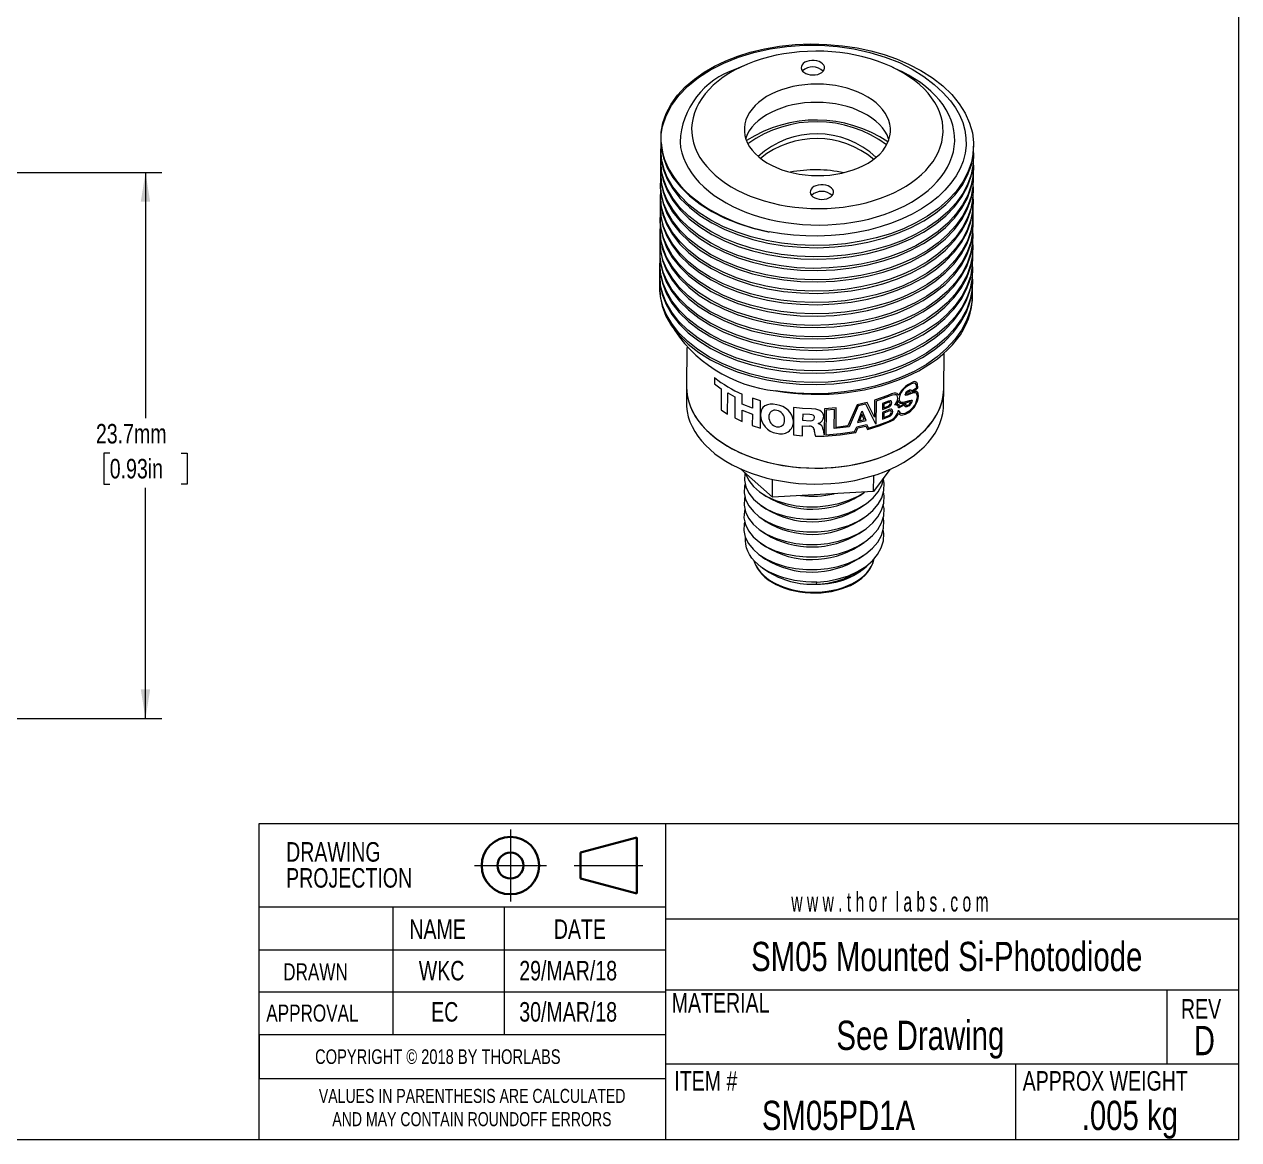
# Model space of a CAD drawing. Header units: millimetres. Extents: x 1 to 111, y 0 to 86.
# Drawn here: x 58.4 to 111.2, y 0.4 to 48.8 of the extents above; entities that cross this region are included whole.
import ezdxf

# ---------------------------------------------------------------- set-up
doc = ezdxf.new("R2010")
doc.units = ezdxf.units.MM
doc.header["$LTSCALE"] = 0.4
doc.header["$PDSIZE"] = -1
doc.linetypes.add('CENTERX2', pattern=[20.32, 12.7, -2.54, 2.54, -2.54])
doc.styles.add('SLDTEXTSTYLE0', font='TXT', dxfattribs={"width": 0.75})
doc.styles.add('SLDTEXTSTYLE1', font='TXT', dxfattribs={"width": 0.6})
doc.dimstyles.new('SLDDIMSTYLE4', dxfattribs={"dimtxt": 0.846667, "dimasz": 1.27, "dimexe": 0, "dimexo": 0.0625, "dimgap": 0.211667, "dimtad": 0, "dimtih": 1, "dimtoh": 1, "dimdec": 1, "dimrnd": 1e-09, "dimzin": 12, "dimdsep": 46, "dimtxsty": 'SLDTEXTSTYLE0', "dimsah": 1, "dimcen": 0.09, "dimadec": 0, "dimazin": 3, "dimtfac": 1, "dimtdec": 1, "dimtofl": 0, "dimtmove": 0, "dimatfit": 3, "dimfxl": 1, "dimfrac": 2, "dimtolj": 1, "dimtzin": 12, "dimarcsym": 0})

# ---------------------------------------------------------------- blocks, each defined once
blk = doc.blocks.new('Third Angle Projection Block')
at = {"color": 7, "linetype": 'CENTERX2', "lineweight": 0}
for p, q in [((40.591, 9.526), (40.591, 5.627)), ((38.641, 7.576), (42.54, 7.576)), ((44.055, 7.576), (47.781, 7.576))]:
    blk.add_line(p, q, dxfattribs=at)
at = {"color": 7, "linetype": 'Continuous', "lineweight": 30}
for p, q in [((47.449, 9.1), (44.401, 8.283)), ((47.449, 6.052), (47.449, 9.1)), ((44.401, 8.283), (44.401, 6.869)), ((44.401, 6.869), (47.449, 6.052))]:
    blk.add_line(p, q, dxfattribs=at)
for radius in [1.56, 0.707]:
    blk.add_circle((40.591, 7.576), radius, dxfattribs=at)
at = {"color": 7, "linetype": 'Continuous', "lineweight": 0}
blk.add_point((40.591, 7.576), dxfattribs=at)
blk = doc.blocks.new('SW_NOTE_0')
at = {"color": 0, "linetype": 'Continuous', "lineweight": 0, "char_height": 0.6096, "attachment_point": 2, "style": 'SLDTEXTSTYLE0'}
for s, insert in [('VALUES IN PARENTHESIS ARE CALCULATED', (7.963, 0.786)), ('AND MAY CONTAIN ROUNDOFF ERRORS', (7.951, -0.224))]:
    blk.add_mtext(s, dxfattribs=dict(at, insert=insert))
blk = doc.blocks.new('SW_NOTE_1')
at = {"color": 0, "linetype": 'Continuous', "lineweight": 0, "char_height": 0.8467, "attachment_point": 1, "style": 'SLDTEXTSTYLE0'}
for s, insert in [('DRAWING', (0, 1.091)), ('PROJECTION', (0, -0.037))]:
    blk.add_mtext(s, dxfattribs=dict(at, insert=insert))
blk = doc.blocks.new('_D_3')
at = {"color": 7, "linetype": 'Continuous', "lineweight": 0}
for p, q in [((38.29, 42.366), (64.421, 42.366)), ((63.71, 42.366), (63.71, 31.698)), ((62.158, 30.181), (61.901, 30.181)), ((61.901, 30.181), (61.901, 28.836)), ((65.261, 30.181), (65.519, 30.181)), ((65.519, 30.181), (65.519, 28.836)), ((61.901, 28.836), (62.158, 28.836)), ((63.71, 18.646), (63.71, 28.664)), ((65.519, 28.836), (65.261, 28.836)), ((35.369, 18.646), (64.421, 18.646))]:
    blk.add_line(p, q, dxfattribs=at)
for points in [[(63.71, 42.366), (63.506, 41.096), (63.913, 41.096)], [(63.71, 18.646), (63.913, 19.916), (63.506, 19.916)]]:
    blk.add_solid(points, dxfattribs=at)
at = {"color": 7, "linetype": 'Continuous', "lineweight": 0, "char_height": 0.8467, "attachment_point": 1, "style": 'SLDTEXTSTYLE0'}
for s, insert in [('23.7mm', (61.557, 31.444)), ('0.93in', (62.158, 29.927))]:
    blk.add_mtext(s, dxfattribs=dict(at, insert=insert))

msp = doc.modelspace()

# ---------------------------------------------------------------- linework, layer by layer
at = {"color": 7, "linetype": 'Continuous', "lineweight": 0}
for p, q in [((111.196, 0.361), (111.196, 85.858)), ((89.659, 46.986), (89.355, 46.848)), ((96.479, 46.786), (96.177, 46.93)), ((86.097, 43.879), (86.096, 43.78)), ((86.092, 43.38), (86.091, 43.285)), ((99.682, 43.414), (99.683, 43.509)), ((86.088, 42.885), (86.087, 42.79)), ((99.678, 42.919), (99.679, 43.014)), ((86.084, 42.389), (86.083, 42.295)), ((99.673, 42.423), (99.674, 42.518)), ((86.079, 41.894), (86.078, 41.799)), ((99.669, 41.928), (99.67, 42.023)), ((86.075, 41.399), (86.074, 41.304)), ((99.665, 41.433), (99.666, 41.528)), ((86.071, 40.904), (86.07, 40.809)), ((99.66, 40.938), (99.661, 41.033)), ((86.066, 40.408), (86.065, 40.314)), ((99.656, 40.442), (99.657, 40.537)), ((86.062, 39.913), (86.061, 39.818)), ((99.652, 39.947), (99.653, 40.042)), ((86.058, 39.418), (86.057, 39.323)), ((99.643, 38.957), (99.644, 39.052)), ((99.647, 39.452), (99.648, 39.547)), ((86.053, 38.923), (86.053, 38.828)), ((99.639, 38.461), (99.64, 38.556)), ((86.049, 38.427), (86.048, 38.332)), ((99.635, 37.966), (99.635, 38.061)), ((86.045, 37.932), (86.044, 37.837)), ((99.63, 37.471), (99.631, 37.566)), ((86.04, 37.437), (86.04, 37.342)), ((99.625, 36.926), (99.627, 37.071)), ((87.224, 34.766), (87.209, 33.072)), ((98.384, 32.974), (98.398, 34.517)), ((88.424, 33.459), (88.421, 33.192)), ((87.209, 33.072), (87.203, 32.378)), ((88.421, 33.192), (88.718, 32.974)), ((88.718, 32.974), (88.71, 32.055)), ((88.991, 31.876), (88.999, 32.799)), ((88.999, 32.799), (89.311, 32.627)), ((89.628, 32.306), (89.632, 32.739)), ((96.933, 32.787), (96.931, 32.83)), ((96.984, 32.862), (97.214, 33.033)), ((96.994, 32.814), (97.26, 33.013)), ((97.001, 32.817), (96.994, 32.814)), ((98.378, 32.281), (98.384, 32.974)), ((89.311, 32.627), (89.303, 31.705)), ((90.073, 32.129), (89.628, 32.306)), ((90.077, 32.562), (90.073, 32.129)), ((90.431, 32.446), (90.077, 32.562)), ((90.426, 31.841), (90.431, 32.446)), ((94.622, 32.275), (94.222, 31.356)), ((94.663, 32.225), (94.273, 31.322)), ((95.061, 32.379), (94.622, 32.275)), ((95.003, 32.305), (94.663, 32.225)), ((95.432, 31.433), (95.003, 32.305)), ((95.372, 31.732), (95.061, 32.379)), ((95.378, 32.472), (95.372, 31.732)), ((95.956, 32.684), (95.378, 32.472)), ((95.441, 32.434), (95.432, 31.433)), ((95.991, 32.64), (95.441, 32.434)), ((95.723, 32.331), (95.721, 32.071)), ((95.721, 32.071), (95.989, 32.178)), ((95.991, 32.438), (95.723, 32.331)), ((95.782, 32.297), (95.781, 32.147)), ((95.781, 32.147), (95.967, 32.222)), ((95.969, 32.372), (95.782, 32.297)), ((96.678, 32.279), (96.423, 32.137)), ((96.459, 32.206), (96.715, 32.351)), ((96.715, 32.351), (96.666, 32.337)), ((88.71, 32.055), (88.991, 31.876)), ((89.303, 31.705), (89.622, 31.554)), ((89.622, 31.554), (89.626, 32.043)), ((89.626, 32.043), (90.071, 31.867)), ((90.071, 31.867), (90.066, 31.377)), ((90.42, 31.261), (90.425, 31.838)), ((90.425, 31.838), (90.427, 31.838)), ((90.427, 31.84), (90.426, 31.841)), ((91.864, 32.154), (91.859, 31.563)), ((92.257, 31.871), (92.255, 31.603)), ((92.573, 31.855), (92.257, 31.871)), ((93.199, 32.104), (93.188, 30.97)), ((93.713, 32.138), (93.199, 32.104)), ((93.278, 32.048), (93.269, 30.975)), ((93.634, 32.072), (93.278, 32.048)), ((93.627, 31.242), (93.634, 32.072)), ((93.705, 31.291), (93.713, 32.138)), ((94.808, 31.975), (94.635, 31.508)), ((94.829, 31.867), (94.726, 31.585)), ((94.86, 31.987), (94.808, 31.975)), ((94.924, 31.632), (94.829, 31.867)), ((95.017, 31.598), (94.86, 31.987)), ((95.72, 31.947), (95.717, 31.647)), ((95.717, 31.647), (96.014, 31.767)), ((96.017, 32.067), (95.72, 31.947)), ((95.777, 31.913), (95.775, 31.721)), ((95.775, 31.721), (95.998, 31.811)), ((95.999, 32.004), (95.777, 31.913)), ((90.066, 31.377), (90.42, 31.261)), ((91.859, 31.56), (91.854, 30.969)), ((91.859, 31.563), (91.858, 31.563)), ((91.858, 31.56), (91.859, 31.56)), ((92.249, 30.933), (92.253, 31.366)), ((92.253, 31.366), (92.554, 31.35)), ((92.255, 31.603), (92.588, 31.587)), ((92.93, 31.462), (92.93, 31.465)), ((94.273, 31.322), (93.627, 31.242)), ((94.222, 31.356), (93.705, 31.291)), ((94.514, 31.124), (94.615, 31.324)), ((94.563, 31.08), (94.651, 31.273)), ((94.615, 31.324), (95.03, 31.422)), ((94.635, 31.508), (95.017, 31.598)), ((94.651, 31.273), (94.995, 31.354)), ((94.726, 31.585), (94.924, 31.632)), ((94.995, 31.354), (95.074, 31.2)), ((95.03, 31.422), (95.122, 31.266)), ((91.854, 30.969), (92.249, 30.933)), ((92.818, 30.912), (93.187, 30.918)), ((90.945, 28.269), (89.561, 29.493)), ((90.945, 28.269), (90.952, 29.037)), ((96.036, 29.466), (95.335, 28.508)), ((95.335, 28.508), (95.341, 29.204)), ((95.335, 28.508), (90.945, 28.269)), ((90.509, 25.195), (90.694, 25.066)), ((94.76, 25.031), (94.785, 25.047)), ((92.862, 24.487), (92.877, 24.576)), ((111.196, 14.096), (111.196, 20.013)), ((68.653, 3.025), (68.653, 14.096)), ((68.653, 14.096), (86.297, 14.096)), ((86.297, 14.096), (86.297, 0.361)), ((86.297, 14.096), (111.196, 14.096)), ((68.653, 4.918), (68.653, 10.466)), ((68.653, 0.361), (68.653, 10.466)), ((86.297, 10.466), (68.653, 10.466)), ((74.454, 10.466), (74.454, 4.918)), ((79.286, 10.466), (79.286, 4.918)), ((86.297, 9.957), (111.196, 9.957)), ((86.297, 8.595), (68.653, 8.595)), ((86.297, 6.864), (111.196, 6.864)), ((108.067, 6.864), (108.067, 3.656)), ((86.297, 6.769), (68.653, 6.769)), ((86.297, 4.918), (68.653, 4.918)), ((68.653, 4.918), (68.653, 3.025)), ((86.297, 3.656), (111.196, 3.656)), ((101.5, 3.656), (101.5, 0.361)), ((68.653, 3.025), (86.297, 3.025)), ((111.196, 0.361), (0.632, 0.361))]:
    msp.add_line(p, q, dxfattribs=at)
at = {"color": 7, "linetype": 'Continuous', "lineweight": 0, "flags": 128}
for points in [[(86.103, 43.663), (86.11, 44.116), (86.185, 44.523), (86.327, 44.93), (86.538, 45.33), (86.815, 45.716), (87.156, 46.082), (87.553, 46.423), (87.975, 46.717), (88.433, 46.981), (88.922, 47.214), (89.434, 47.414), (89.982, 47.586), (90.602, 47.736), (91.253, 47.848), (91.928, 47.918), (92.616, 47.946), (93.307, 47.929), (93.99, 47.869), (94.617, 47.775), (95.22, 47.646), (95.793, 47.486), (96.334, 47.298), (96.856, 47.075), (97.392, 46.796), (97.889, 46.48), (98.338, 46.131), (98.729, 45.753), (99.057, 45.353), (99.317, 44.937), (99.507, 44.512), (99.627, 44.086), (99.68, 43.664), (99.667, 43.238), (99.586, 42.806), (99.435, 42.375), (99.213, 41.952), (98.922, 41.543), (98.565, 41.156), (98.15, 40.796), (97.684, 40.468), (97.177, 40.177), (96.638, 39.925), (96.066, 39.708), (95.451, 39.524), (94.799, 39.377), (94.119, 39.271), (93.421, 39.209), (92.716, 39.192), (92.015, 39.221), (91.33, 39.295), (90.67, 39.41), (90.017, 39.571), (89.405, 39.77), (88.818, 40.011), (88.265, 40.294), (87.757, 40.617), (87.313, 40.967), (86.931, 41.345), (86.618, 41.745), (86.377, 42.159), (86.238, 42.496), (86.146, 42.833), (86.099, 43.168), (86.106, 43.62), (86.108, 43.632)], [(86.103, 43.663), (86.114, 44.012), (86.172, 44.359), (86.325, 44.826), (86.563, 45.28), (86.881, 45.713), (87.27, 46.114), (87.73, 46.486), (88.252, 46.822), (88.833, 47.119), (89.465, 47.373), (90.138, 47.58), (90.838, 47.735), (91.565, 47.84), (92.304, 47.892), (93.036, 47.89), (93.766, 47.837), (94.48, 47.734), (95.172, 47.581), (95.835, 47.38), (96.455, 47.135), (97.015, 46.852), (97.523, 46.532), (97.969, 46.179)], [(98.35, 44.342), (98.323, 44.56), (98.273, 44.777), (98.202, 44.992), (98.108, 45.204), (97.994, 45.411), (97.858, 45.614), (97.702, 45.811), (97.526, 46.001), (97.331, 46.185), (97.118, 46.359), (96.888, 46.526), (96.641, 46.682), (96.379, 46.829), (96.102, 46.965), (95.813, 47.089), (95.511, 47.202), (95.198, 47.302), (94.876, 47.39), (94.546, 47.465), (94.209, 47.526), (93.867, 47.574), (93.521, 47.608), (93.172, 47.628), (92.822, 47.634), (92.472, 47.626), (92.124, 47.603), (91.78, 47.568), (91.439, 47.518), (91.105, 47.454), (90.778, 47.378), (90.46, 47.288), (90.152, 47.186), (89.855, 47.071), (89.571, 46.945), (89.3, 46.808), (89.044, 46.66), (88.804, 46.502), (88.58, 46.334), (88.375, 46.158), (88.187, 45.974), (88.02, 45.782), (87.872, 45.584), (87.745, 45.381), (87.639, 45.173), (87.555, 44.961), (87.492, 44.745), (87.452, 44.528), (87.434, 44.309), (87.439, 44.09), (87.466, 43.872), (87.515, 43.654), (87.587, 43.44), (87.68, 43.228), (87.795, 43.02), (87.931, 42.818), (88.087, 42.621), (88.262, 42.43), (88.457, 42.247), (88.67, 42.072), (88.901, 41.906), (89.148, 41.749), (89.41, 41.603), (89.686, 41.467), (89.976, 41.343), (90.278, 41.23), (90.59, 41.129), (90.912, 41.042), (91.242, 40.967), (91.579, 40.906), (91.921, 40.858), (92.268, 40.824), (92.617, 40.804), (92.967, 40.798), (93.316, 40.806), (93.664, 40.828), (94.009, 40.864), (94.349, 40.914), (94.684, 40.977), (95.01, 41.054), (95.329, 41.144), (95.637, 41.246), (95.934, 41.36), (96.218, 41.486), (96.489, 41.624), (96.745, 41.772), (96.985, 41.93), (97.208, 42.098), (97.414, 42.274), (97.601, 42.458), (97.769, 42.649), (97.917, 42.847), (98.044, 43.051), (98.15, 43.259), (98.234, 43.471), (98.296, 43.686), (98.336, 43.904), (98.354, 44.122), (98.35, 44.342)], [(92.191, 46.905), (92.208, 46.837), (92.248, 46.772), (92.309, 46.715), (92.388, 46.667), (92.481, 46.63), (92.585, 46.607), (92.694, 46.599), (92.804, 46.605), (92.908, 46.626), (93.003, 46.66), (93.083, 46.706), (93.146, 46.763), (93.187, 46.826), (93.206, 46.894), (93.201, 46.962), (93.172, 47.029), (93.122, 47.09), (93.051, 47.143), (92.965, 47.186), (92.865, 47.216), (92.758, 47.232), (92.648, 47.233), (92.541, 47.219), (92.441, 47.192), (92.353, 47.151), (92.281, 47.099), (92.229, 47.039), (92.198, 46.973), (92.191, 46.905)], [(86.928, 43.682), (86.956, 43.453), (87.007, 43.224), (87.079, 42.999), (87.174, 42.776), (87.291, 42.557), (87.428, 42.343), (87.587, 42.134), (87.765, 41.932), (87.963, 41.737), (88.18, 41.55), (88.415, 41.372), (88.666, 41.203), (88.934, 41.044), (89.217, 40.895), (89.513, 40.758), (89.823, 40.632), (90.144, 40.518), (90.475, 40.417), (90.816, 40.328), (91.164, 40.253), (91.519, 40.191), (91.879, 40.143), (92.243, 40.109), (92.61, 40.09), (92.977, 40.084), (93.345, 40.092), (93.71, 40.115), (94.073, 40.152), (94.43, 40.202), (94.783, 40.267), (95.127, 40.344), (95.464, 40.435), (95.791, 40.539), (96.106, 40.655), (96.41, 40.784), (96.7, 40.923), (96.976, 41.074), (97.236, 41.235), (97.479, 41.406), (97.706, 41.586), (97.914, 41.775), (98.103, 41.971), (98.272, 42.175), (98.421, 42.384), (98.549, 42.599), (98.655, 42.819), (98.739, 43.042), (98.802, 43.269), (98.842, 43.497), (98.859, 43.727), (98.854, 43.957), (98.826, 44.187), (98.775, 44.415), (98.702, 44.641), (98.608, 44.864), (98.491, 45.082), (98.353, 45.296), (98.195, 45.505), (98.016, 45.707), (97.818, 45.902), (97.602, 46.089), (97.367, 46.267), (97.115, 46.436), (96.848, 46.595), (96.565, 46.744), (96.479, 46.786)], [(89.723, 44.143), (89.746, 43.975), (89.793, 43.808), (89.861, 43.645), (89.952, 43.485), (90.063, 43.331), (90.196, 43.184), (90.347, 43.043), (90.517, 42.911), (90.704, 42.789), (90.907, 42.677), (91.124, 42.576), (91.354, 42.487), (91.595, 42.41), (91.845, 42.346), (92.103, 42.296), (92.367, 42.259), (92.634, 42.237), (92.903, 42.229), (93.173, 42.235), (93.44, 42.255), (93.703, 42.29), (93.96, 42.339), (94.21, 42.401), (94.451, 42.476), (94.68, 42.563), (94.896, 42.663), (95.098, 42.773), (95.284, 42.895), (95.452, 43.025), (95.603, 43.164), (95.733, 43.311), (95.844, 43.465), (95.933, 43.623), (96, 43.786), (96.045, 43.952), (96.067, 44.12), (96.066, 44.289), (96.042, 44.457), (95.996, 44.623), (95.927, 44.787), (95.837, 44.946), (95.725, 45.1), (95.593, 45.248), (95.442, 45.388), (95.272, 45.52), (95.085, 45.643), (94.882, 45.755), (94.665, 45.856), (94.435, 45.945), (94.194, 46.022), (93.944, 46.086), (93.686, 46.136), (93.422, 46.172), (93.155, 46.195), (92.885, 46.203), (92.616, 46.197), (92.349, 46.176), (92.086, 46.142), (91.828, 46.093), (91.578, 46.031), (91.338, 45.956), (91.109, 45.868), (90.893, 45.769), (90.691, 45.658), (90.505, 45.537), (90.336, 45.406), (90.186, 45.267), (90.055, 45.12), (89.945, 44.967), (89.856, 44.808), (89.789, 44.645), (89.744, 44.479), (89.722, 44.311), (89.723, 44.143)], [(97.969, 46.179), (98.351, 45.843), (98.679, 45.48), (98.896, 45.177), (99.073, 44.864), (99.211, 44.534), (99.303, 44.198), (99.349, 43.868), (99.351, 43.537), (99.31, 43.199), (99.223, 42.863), (99.093, 42.535), (98.92, 42.215), (98.698, 41.897), (98.434, 41.591), (98.137, 41.308), (97.802, 41.041), (97.422, 40.786), (97.009, 40.552), (96.577, 40.347), (96.12, 40.165), (95.627, 40.003), (95.113, 39.867), (94.588, 39.759), (94.05, 39.679), (93.487, 39.626), (92.918, 39.603), (92.39, 39.608), (91.864, 39.639), (91.33, 39.698), (90.805, 39.784)], [(96.002, 43.792), (95.989, 43.831), (95.921, 43.995), (95.83, 44.154), (95.718, 44.308), (95.586, 44.456), (95.435, 44.596), (95.265, 44.728), (95.078, 44.85), (94.875, 44.962), (94.658, 45.063), (94.428, 45.153), (94.187, 45.229), (93.937, 45.293), (93.679, 45.344), (93.415, 45.38), (93.148, 45.402), (92.878, 45.411), (92.609, 45.404), (92.342, 45.384), (92.079, 45.349), (91.821, 45.301), (91.571, 45.239), (91.331, 45.164), (91.102, 45.076), (90.886, 44.977), (90.684, 44.866), (90.498, 44.745), (90.329, 44.614), (90.179, 44.475), (90.048, 44.328), (89.938, 44.175), (89.849, 44.016), (89.782, 43.853), (89.78, 43.847)], [(86.097, 43.285), (86.112, 42.94), (86.203, 42.508), (86.371, 42.075), (86.617, 41.65), (86.94, 41.24), (87.334, 40.853), (87.794, 40.495), (88.31, 40.174), (88.871, 39.892), (89.465, 39.653), (90.085, 39.457), (90.748, 39.299), (91.447, 39.184), (92.174, 39.116), (92.914, 39.097), (93.656, 39.13), (94.386, 39.212), (95.091, 39.343), (95.761, 39.516), (96.385, 39.729), (96.966, 39.977), (97.514, 40.269), (98.019, 40.602), (98.471, 40.973), (98.86, 41.376), (99.178, 41.803), (99.42, 42.248), (99.583, 42.702), (99.668, 43.157), (99.673, 43.414)], [(86.101, 43.78), (86.116, 43.435), (86.207, 43.003), (86.375, 42.57), (86.621, 42.145), (86.944, 41.735), (87.338, 41.348), (87.798, 40.991), (88.314, 40.669), (88.875, 40.387), (89.469, 40.148), (90.09, 39.952), (90.752, 39.794), (90.805, 39.784)], [(86.103, 43.663), (86.133, 43.418), (86.184, 43.174), (86.258, 42.933), (86.354, 42.694), (86.472, 42.459), (86.612, 42.228), (86.772, 42.003), (86.953, 41.784), (87.154, 41.572), (87.374, 41.367), (87.612, 41.171), (87.868, 40.983), (88.14, 40.805), (88.429, 40.637), (88.732, 40.479), (89.049, 40.333), (89.379, 40.198), (89.721, 40.075), (90.073, 39.965), (90.435, 39.868), (90.805, 39.784)], [(86.093, 42.79), (86.107, 42.444), (86.199, 42.012), (86.367, 41.58), (86.613, 41.155), (86.935, 40.745), (87.33, 40.358), (87.789, 40), (88.305, 39.678), (88.866, 39.397), (89.461, 39.158), (90.081, 38.961), (90.744, 38.804), (91.443, 38.689), (92.169, 38.621), (92.91, 38.602), (93.652, 38.635), (94.382, 38.717), (95.087, 38.847), (95.757, 39.021), (96.381, 39.233), (96.961, 39.482), (97.509, 39.774), (98.015, 40.107), (98.467, 40.478), (98.856, 40.88), (99.174, 41.308), (99.416, 41.753), (99.579, 42.207), (99.663, 42.661), (99.669, 42.919)], [(99.669, 43.22), (99.676, 43.169), (99.663, 42.743), (99.582, 42.311), (99.431, 41.88), (99.209, 41.457), (98.917, 41.048), (98.561, 40.66), (98.146, 40.301), (97.68, 39.973), (97.173, 39.682), (96.633, 39.429), (96.062, 39.213), (95.447, 39.029), (94.795, 38.882), (94.115, 38.776), (93.417, 38.714), (92.711, 38.697), (92.011, 38.726), (91.325, 38.8), (90.666, 38.915), (90.013, 39.076), (89.401, 39.274), (88.814, 39.516), (88.26, 39.799), (87.753, 40.121), (87.309, 40.472), (86.927, 40.85), (86.613, 41.25), (86.373, 41.664), (86.234, 42.001), (86.141, 42.338), (86.095, 42.673), (86.101, 43.125), (86.103, 43.136)], [(99.66, 42.23), (99.667, 42.178), (99.654, 41.752), (99.573, 41.321), (99.422, 40.89), (99.2, 40.466), (98.909, 40.057), (98.552, 39.67), (98.137, 39.31), (97.671, 38.983), (97.164, 38.691), (96.625, 38.439), (96.054, 38.223), (95.438, 38.038), (94.786, 37.891), (94.106, 37.785), (93.408, 37.723), (92.703, 37.707), (92.002, 37.736), (91.317, 37.809), (90.657, 37.924), (90.004, 38.085), (89.392, 38.284), (88.805, 38.525), (88.252, 38.809), (87.744, 39.131), (87.3, 39.481), (86.918, 39.86), (86.605, 40.26), (86.364, 40.674), (86.225, 41.01), (86.133, 41.347), (86.086, 41.682), (86.093, 42.135), (86.095, 42.146)], [(86.088, 42.295), (86.103, 41.949), (86.194, 41.517), (86.362, 41.085), (86.608, 40.66), (86.931, 40.25), (87.325, 39.862), (87.785, 39.505), (88.301, 39.183), (88.862, 38.901), (89.456, 38.662), (90.077, 38.466), (90.739, 38.308), (91.439, 38.193), (92.165, 38.125), (92.905, 38.107), (93.647, 38.139), (94.377, 38.222), (95.083, 38.352), (95.752, 38.526), (96.377, 38.738), (96.957, 38.987), (97.505, 39.279), (98.011, 39.612), (98.463, 39.983), (98.852, 40.385), (99.17, 40.813), (99.411, 41.257), (99.574, 41.711), (99.659, 42.166), (99.665, 42.424)], [(99.665, 42.725), (99.671, 42.673), (99.659, 42.248), (99.578, 41.816), (99.426, 41.385), (99.204, 40.961), (98.913, 40.553), (98.557, 40.165), (98.141, 39.805), (97.676, 39.478), (97.168, 39.187), (96.629, 38.934), (96.058, 38.718), (95.443, 38.534), (94.791, 38.387), (94.11, 38.281), (93.412, 38.218), (92.707, 38.202), (92.006, 38.231), (91.321, 38.304), (90.661, 38.42), (90.009, 38.58), (89.396, 38.779), (88.809, 39.021), (88.256, 39.304), (87.748, 39.626), (87.304, 39.977), (86.922, 40.355), (86.609, 40.755), (86.368, 41.169), (86.229, 41.505), (86.137, 41.843), (86.091, 42.177), (86.097, 42.63), (86.099, 42.641)], [(99.656, 41.735), (99.663, 41.683), (99.65, 41.257), (99.569, 40.825), (99.418, 40.394), (99.196, 39.971), (98.904, 39.562), (98.548, 39.175), (98.133, 38.815), (97.667, 38.487), (97.16, 38.196), (96.621, 37.944), (96.049, 37.727), (95.434, 37.543), (94.782, 37.396), (94.102, 37.29), (93.404, 37.228), (92.698, 37.211), (91.998, 37.24), (91.312, 37.314), (90.653, 37.429), (90, 37.59), (89.388, 37.789), (88.801, 38.03), (88.247, 38.313), (87.74, 38.636), (87.296, 38.986), (86.914, 39.364), (86.6, 39.764), (86.36, 40.178), (86.221, 40.515), (86.128, 40.852), (86.082, 41.187), (86.088, 41.639), (86.09, 41.651)], [(86.084, 41.799), (86.099, 41.454), (86.19, 41.022), (86.358, 40.589), (86.604, 40.164), (86.927, 39.754), (87.321, 39.367), (87.781, 39.01), (88.297, 38.688), (88.858, 38.406), (89.452, 38.167), (90.072, 37.971), (90.735, 37.813), (91.434, 37.698), (92.161, 37.63), (92.901, 37.612), (93.643, 37.644), (94.373, 37.727), (95.078, 37.857), (95.748, 38.031), (96.373, 38.243), (96.953, 38.492), (97.501, 38.783), (98.006, 39.117), (98.458, 39.487), (98.847, 39.89), (99.165, 40.317), (99.407, 40.762), (99.57, 41.216), (99.655, 41.671), (99.66, 41.928)], [(92.582, 41.504), (92.599, 41.435), (92.639, 41.371), (92.7, 41.314), (92.779, 41.265), (92.872, 41.229), (92.976, 41.206), (93.085, 41.197), (93.195, 41.204), (93.299, 41.224), (93.394, 41.259), (93.474, 41.305), (93.536, 41.361), (93.578, 41.425), (93.597, 41.492), (93.592, 41.561), (93.563, 41.628), (93.513, 41.689), (93.442, 41.742), (93.356, 41.785), (93.256, 41.815), (93.149, 41.831), (93.039, 41.832), (92.932, 41.818), (92.832, 41.79), (92.744, 41.75), (92.672, 41.698), (92.62, 41.638), (92.589, 41.572), (92.582, 41.504)], [(99.652, 41.239), (99.658, 41.188), (99.646, 40.762), (99.565, 40.33), (99.414, 39.899), (99.191, 39.476), (98.9, 39.067), (98.544, 38.679), (98.129, 38.319), (97.663, 37.992), (97.155, 37.701), (96.616, 37.448), (96.045, 37.232), (95.43, 37.048), (94.778, 36.901), (94.097, 36.795), (93.399, 36.733), (92.694, 36.716), (91.993, 36.745), (91.308, 36.819), (90.648, 36.934), (89.996, 37.095), (89.383, 37.293), (88.796, 37.535), (88.243, 37.818), (87.735, 38.14), (87.291, 38.491), (86.909, 38.869), (86.596, 39.269), (86.355, 39.683), (86.216, 40.02), (86.124, 40.357), (86.078, 40.692), (86.084, 41.144), (86.086, 41.156)], [(86.08, 41.304), (86.094, 40.959), (86.186, 40.527), (86.354, 40.094), (86.6, 39.669), (86.922, 39.259), (87.317, 38.872), (87.777, 38.514), (88.292, 38.193), (88.853, 37.911), (89.448, 37.672), (90.068, 37.476), (90.731, 37.318), (91.43, 37.203), (92.156, 37.135), (92.897, 37.116), (93.639, 37.149), (94.369, 37.231), (95.074, 37.361), (95.744, 37.535), (96.368, 37.748), (96.948, 37.996), (97.496, 38.288), (98.002, 38.621), (98.454, 38.992), (98.843, 39.395), (99.161, 39.822), (99.403, 40.267), (99.566, 40.721), (99.65, 41.176), (99.656, 41.433)], [(99.647, 40.744), (99.654, 40.692), (99.641, 40.266), (99.561, 39.835), (99.409, 39.404), (99.187, 38.98), (98.896, 38.572), (98.539, 38.184), (98.124, 37.824), (97.658, 37.497), (97.151, 37.206), (96.612, 36.953), (96.041, 36.737), (95.425, 36.553), (94.773, 36.406), (94.093, 36.3), (93.395, 36.237), (92.69, 36.221), (91.989, 36.25), (91.304, 36.323), (90.644, 36.439), (89.991, 36.599), (89.379, 36.798), (88.792, 37.04), (88.239, 37.323), (87.731, 37.645), (87.287, 37.996), (86.905, 38.374), (86.592, 38.774), (86.351, 39.188), (86.212, 39.524), (86.12, 39.862), (86.073, 40.196), (86.08, 40.649), (86.082, 40.66)], [(86.075, 40.809), (86.09, 40.463), (86.181, 40.031), (86.349, 39.599), (86.595, 39.174), (86.918, 38.764), (87.312, 38.377), (87.772, 38.019), (88.288, 37.697), (88.849, 37.416), (89.443, 37.177), (90.064, 36.98), (90.726, 36.823), (91.426, 36.708), (92.152, 36.64), (92.892, 36.621), (93.634, 36.654), (94.364, 36.736), (95.07, 36.866), (95.739, 37.04), (96.364, 37.252), (96.944, 37.501), (97.492, 37.793), (97.998, 38.126), (98.45, 38.497), (98.839, 38.899), (99.157, 39.327), (99.398, 39.772), (99.561, 40.226), (99.646, 40.68), (99.652, 40.938)], [(99.643, 40.249), (99.65, 40.197), (99.637, 39.771), (99.556, 39.34), (99.405, 38.908), (99.183, 38.485), (98.891, 38.076), (98.535, 37.689), (98.12, 37.329), (97.654, 37.001), (97.147, 36.71), (96.608, 36.458), (96.036, 36.242), (95.421, 36.057), (94.769, 35.91), (94.089, 35.804), (93.391, 35.742), (92.685, 35.726), (91.985, 35.755), (91.299, 35.828), (90.64, 35.943), (89.987, 36.104), (89.375, 36.303), (88.788, 36.544), (88.234, 36.828), (87.727, 37.15), (87.283, 37.5), (86.901, 37.879), (86.587, 38.278), (86.347, 38.693), (86.208, 39.029), (86.116, 39.366), (86.069, 39.701), (86.075, 40.154), (86.077, 40.165)], [(86.071, 40.314), (86.086, 39.968), (86.177, 39.536), (86.345, 39.104), (86.591, 38.679), (86.914, 38.269), (87.308, 37.881), (87.768, 37.524), (88.284, 37.202), (88.845, 36.92), (89.439, 36.681), (90.059, 36.485), (90.722, 36.327), (91.422, 36.212), (92.148, 36.144), (92.888, 36.126), (93.63, 36.158), (94.36, 36.241), (95.065, 36.371), (95.735, 36.545), (96.36, 36.757), (96.94, 37.006), (97.488, 37.298), (97.993, 37.631), (98.445, 38.002), (98.834, 38.404), (99.152, 38.832), (99.394, 39.276), (99.557, 39.73), (99.642, 40.185), (99.647, 40.443)], [(99.639, 39.754), (99.645, 39.702), (99.633, 39.276), (99.552, 38.844), (99.401, 38.413), (99.178, 37.99), (98.887, 37.581), (98.531, 37.194), (98.116, 36.834), (97.65, 36.506), (97.142, 36.215), (96.603, 35.963), (96.032, 35.746), (95.417, 35.562), (94.765, 35.415), (94.085, 35.309), (93.386, 35.247), (92.681, 35.23), (91.98, 35.259), (91.295, 35.333), (90.635, 35.448), (89.983, 35.609), (89.37, 35.808), (88.783, 36.049), (88.23, 36.332), (87.723, 36.655), (87.278, 37.005), (86.896, 37.383), (86.583, 37.783), (86.342, 38.197), (86.203, 38.534), (86.111, 38.871), (86.065, 39.206), (86.071, 39.658), (86.073, 39.67)], [(86.067, 39.818), (86.081, 39.473), (86.173, 39.041), (86.341, 38.608), (86.587, 38.183), (86.909, 37.773), (87.304, 37.386), (87.764, 37.029), (88.279, 36.707), (88.84, 36.425), (89.435, 36.186), (90.055, 35.99), (90.718, 35.832), (91.417, 35.717), (92.143, 35.649), (92.884, 35.631), (93.626, 35.663), (94.356, 35.746), (95.061, 35.876), (95.731, 36.05), (96.355, 36.262), (96.935, 36.511), (97.483, 36.802), (97.989, 37.136), (98.441, 37.506), (98.83, 37.909), (99.148, 38.336), (99.39, 38.781), (99.553, 39.235), (99.638, 39.69), (99.643, 39.947)], [(99.635, 39.258), (99.641, 39.206), (99.628, 38.781), (99.548, 38.349), (99.396, 37.918), (99.174, 37.495), (98.883, 37.086), (98.526, 36.698), (98.111, 36.338), (97.645, 36.011), (97.138, 35.72), (96.599, 35.467), (96.028, 35.251), (95.413, 35.067), (94.76, 34.92), (94.08, 34.814), (93.382, 34.752), (92.677, 34.735), (91.976, 34.764), (91.291, 34.838), (90.631, 34.953), (89.978, 35.114), (89.366, 35.312), (88.779, 35.554), (88.226, 35.837), (87.718, 36.159), (87.274, 36.51), (86.892, 36.888), (86.579, 37.288), (86.338, 37.702), (86.199, 38.039), (86.107, 38.376), (86.06, 38.711), (86.067, 39.163), (86.069, 39.175)], [(86.063, 39.323), (86.077, 38.978), (86.168, 38.546), (86.336, 38.113), (86.582, 37.688), (86.905, 37.278), (87.299, 36.891), (87.759, 36.533), (88.275, 36.212), (88.836, 35.93), (89.43, 35.691), (90.051, 35.495), (90.713, 35.337), (91.413, 35.222), (92.139, 35.154), (92.88, 35.135), (93.621, 35.168), (94.351, 35.25), (95.057, 35.38), (95.726, 35.554), (96.351, 35.767), (96.931, 36.015), (97.479, 36.307), (97.985, 36.64), (98.437, 37.011), (98.826, 37.414), (99.144, 37.841), (99.385, 38.286), (99.548, 38.74), (99.633, 39.195), (99.639, 39.452)], [(99.63, 38.763), (99.637, 38.711), (99.624, 38.285), (99.543, 37.854), (99.392, 37.423), (99.17, 36.999), (98.878, 36.591), (98.522, 36.203), (98.107, 35.843), (97.641, 35.516), (97.134, 35.225), (96.595, 34.972), (96.023, 34.756), (95.408, 34.572), (94.756, 34.425), (94.076, 34.318), (93.378, 34.256), (92.672, 34.24), (91.972, 34.269), (91.286, 34.342), (90.627, 34.458), (89.974, 34.618), (89.362, 34.817), (88.775, 35.058), (88.222, 35.342), (87.714, 35.664), (87.27, 36.015), (86.888, 36.393), (86.574, 36.793), (86.334, 37.207), (86.195, 37.543), (86.103, 37.881), (86.056, 38.215), (86.062, 38.668), (86.065, 38.68)], [(86.058, 38.828), (86.073, 38.482), (86.164, 38.05), (86.332, 37.618), (86.578, 37.193), (86.901, 36.783), (87.295, 36.396), (87.755, 36.038), (88.271, 35.716), (88.832, 35.435), (89.426, 35.195), (90.047, 34.999), (90.709, 34.842), (91.409, 34.727), (92.135, 34.659), (92.875, 34.64), (93.617, 34.673), (94.347, 34.755), (95.052, 34.885), (95.722, 35.059), (96.347, 35.271), (96.927, 35.52), (97.475, 35.812), (97.98, 36.145), (98.432, 36.516), (98.821, 36.918), (99.139, 37.346), (99.381, 37.791), (99.544, 38.245), (99.629, 38.699), (99.634, 38.957)], [(99.626, 38.268), (99.632, 38.216), (99.62, 37.79), (99.539, 37.359), (99.388, 36.927), (99.165, 36.504), (98.874, 36.095), (98.518, 35.708), (98.103, 35.348), (97.637, 35.02), (97.129, 34.729), (96.59, 34.477), (96.019, 34.26), (95.404, 34.076), (94.752, 33.929), (94.072, 33.823), (93.373, 33.761), (92.668, 33.745), (91.967, 33.774), (91.282, 33.847), (90.622, 33.962), (89.97, 34.123), (89.357, 34.322), (88.77, 34.563), (88.217, 34.847), (87.71, 35.169), (87.265, 35.519), (86.883, 35.898), (86.57, 36.297), (86.329, 36.712), (86.19, 37.048), (86.098, 37.385), (86.052, 37.72), (86.058, 38.172), (86.06, 38.184)], [(86.054, 38.333), (86.068, 37.987), (86.16, 37.555), (86.328, 37.123), (86.574, 36.697), (86.896, 36.287), (87.291, 35.9), (87.751, 35.543), (88.266, 35.221), (88.827, 34.939), (89.422, 34.7), (90.042, 34.504), (90.705, 34.346), (91.404, 34.231), (92.13, 34.163), (92.871, 34.145), (93.613, 34.177), (94.343, 34.26), (95.048, 34.39), (95.718, 34.564), (96.342, 34.776), (96.922, 35.025), (97.47, 35.317), (97.976, 35.65), (98.428, 36.021), (98.817, 36.423), (99.135, 36.851), (99.377, 37.295), (99.54, 37.749), (99.625, 38.204), (99.63, 38.462)], [(86.045, 37.342), (86.06, 36.997), (86.151, 36.565), (86.319, 36.132), (86.565, 35.707), (86.888, 35.297), (87.282, 34.91), (87.742, 34.552), (88.258, 34.231), (88.819, 33.949), (89.413, 33.71), (90.034, 33.514), (90.696, 33.356), (91.396, 33.241), (92.122, 33.173), (92.862, 33.154), (93.604, 33.187), (94.334, 33.269), (95.04, 33.399), (95.709, 33.573), (96.334, 33.786), (96.914, 34.034), (97.462, 34.326), (97.967, 34.659), (98.42, 35.03), (98.808, 35.433), (99.126, 35.86), (99.368, 36.305), (99.531, 36.759), (99.616, 37.214), (99.621, 37.471)], [(99.622, 37.773), (99.628, 37.721), (99.615, 37.295), (99.535, 36.863), (99.383, 36.432), (99.161, 36.009), (98.87, 35.6), (98.513, 35.213), (98.098, 34.853), (97.632, 34.525), (97.125, 34.234), (96.586, 33.982), (96.015, 33.765), (95.4, 33.581), (94.747, 33.434), (94.067, 33.328), (93.369, 33.266), (92.664, 33.249), (91.963, 33.278), (91.278, 33.352), (90.618, 33.467), (89.965, 33.628), (89.353, 33.827), (88.766, 34.068), (88.213, 34.351), (87.705, 34.674), (87.261, 35.024), (86.879, 35.402), (86.566, 35.802), (86.325, 36.216), (86.186, 36.553), (86.094, 36.89), (86.047, 37.225), (86.054, 37.677), (86.056, 37.689)], [(86.05, 37.837), (86.064, 37.492), (86.155, 37.06), (86.323, 36.627), (86.569, 36.202), (86.892, 35.792), (87.286, 35.405), (87.746, 35.048), (88.262, 34.726), (88.823, 34.444), (89.417, 34.205), (90.038, 34.009), (90.7, 33.851), (91.4, 33.736), (92.126, 33.668), (92.867, 33.65), (93.608, 33.682), (94.338, 33.765), (95.044, 33.895), (95.713, 34.069), (96.338, 34.281), (96.918, 34.529), (97.466, 34.821), (97.972, 35.155), (98.424, 35.525), (98.813, 35.928), (99.131, 36.355), (99.372, 36.8), (99.535, 37.254), (99.62, 37.709), (99.626, 37.966)], [(99.617, 37.277), (99.624, 37.225), (99.611, 36.8), (99.53, 36.368), (99.379, 35.937), (99.157, 35.513), (98.865, 35.105), (98.509, 34.717), (98.094, 34.357), (97.628, 34.03), (97.121, 33.739), (96.582, 33.486), (96.01, 33.27), (95.395, 33.086), (94.743, 32.939), (94.063, 32.833), (93.365, 32.771), (92.659, 32.754), (91.959, 32.783), (91.273, 32.857), (91.088, 32.884)], [(91.088, 32.884), (91.468, 32.826), (91.853, 32.782), (92.24, 32.752), (92.63, 32.736), (93.02, 32.733), (93.41, 32.745), (93.797, 32.771), (94.182, 32.81), (94.562, 32.864), (94.936, 32.931), (95.303, 33.011), (95.663, 33.105), (96.013, 33.211), (96.352, 33.33), (96.68, 33.46), (96.995, 33.603), (97.296, 33.756), (97.583, 33.92), (97.854, 34.095), (98.108, 34.278), (98.345, 34.471), (98.564, 34.672), (98.764, 34.881), (98.944, 35.097), (99.104, 35.318), (99.244, 35.546), (99.362, 35.778), (99.459, 36.014), (99.534, 36.253), (99.587, 36.495), (99.617, 36.738), (99.625, 36.926)], [(97.26, 33.013), (97.243, 33.188), (97.21, 33.25), (97.16, 33.28), (97.105, 33.282), (97.035, 33.263), (96.852, 33.164)], [(87.209, 33.072), (87.214, 32.894), (87.242, 32.673), (87.291, 32.453), (87.363, 32.235), (87.457, 32.021), (87.572, 31.81), (87.708, 31.605), (87.865, 31.405), (88.042, 31.211), (88.237, 31.025), (88.451, 30.847), (88.683, 30.678), (88.931, 30.518), (89.195, 30.368), (89.473, 30.229), (89.765, 30.101), (90.068, 29.985), (90.383, 29.882), (90.708, 29.79), (91.041, 29.712), (91.381, 29.647), (91.726, 29.596), (92.076, 29.559), (92.429, 29.535), (92.784, 29.526), (93.138, 29.531), (93.491, 29.549), (93.841, 29.582), (94.187, 29.628), (94.528, 29.689), (94.861, 29.762), (95.187, 29.849), (95.502, 29.949), (95.807, 30.061), (96.099, 30.184), (96.378, 30.32), (96.643, 30.466), (96.893, 30.622), (97.125, 30.789), (97.341, 30.964), (97.538, 31.147), (97.716, 31.338), (97.874, 31.536), (98.012, 31.74), (98.129, 31.949), (98.224, 32.162), (98.297, 32.379), (98.349, 32.598), (98.377, 32.819), (98.384, 32.974)], [(87.209, 33.072), (87.209, 33.061), (87.219, 32.839), (87.252, 32.618), (87.307, 32.398), (87.385, 32.181), (87.484, 31.968), (87.604, 31.758), (87.746, 31.554), (87.907, 31.356), (88.089, 31.164), (88.289, 30.98), (88.508, 30.804), (88.744, 30.637), (88.996, 30.48), (89.263, 30.333), (89.545, 30.196), (89.84, 30.071), (90.146, 29.958), (90.464, 29.858), (90.79, 29.77), (91.125, 29.695), (91.467, 29.633), (91.814, 29.586), (92.164, 29.552), (92.518, 29.532), (92.872, 29.526), (93.227, 29.534), (93.579, 29.556), (93.928, 29.592), (94.273, 29.642), (94.612, 29.706), (94.944, 29.783), (95.266, 29.873), (95.579, 29.976), (95.881, 30.09), (96.17, 30.217), (96.446, 30.355), (96.707, 30.504), (96.952, 30.663), (97.181, 30.832), (97.392, 31.009), (97.584, 31.194), (97.757, 31.387), (97.91, 31.586), (98.043, 31.791), (98.154, 32.002), (98.244, 32.216), (98.312, 32.433), (98.358, 32.653), (98.381, 32.874), (98.384, 32.974)], [(96.426, 32.69), (96.424, 32.693), (96.402, 32.725), (96.381, 32.75), (96.355, 32.769), (96.304, 32.782), (96.273, 32.782), (96.237, 32.778), (96.117, 32.746), (95.956, 32.684)], [(96.385, 32.558), (96.378, 32.625), (96.355, 32.673), (96.316, 32.703), (96.261, 32.714), (96.145, 32.697), (95.991, 32.64)], [(96.985, 32.76), (96.834, 32.702), (96.758, 32.685), (96.725, 32.69), (96.714, 32.703), (96.711, 32.722)], [(96.766, 32.754), (96.767, 32.748), (96.769, 32.743), (96.772, 32.74), (96.776, 32.738), (96.843, 32.753), (96.844, 32.753), (96.85, 32.755), (96.867, 32.762), (96.933, 32.787)], [(96.834, 32.89), (96.892, 32.921), (96.938, 32.932), (96.959, 32.928), (96.974, 32.915), (96.982, 32.893), (96.984, 32.862)], [(96.931, 32.83), (96.928, 32.843), (96.923, 32.852), (96.915, 32.856), (96.903, 32.856), (96.852, 32.831)], [(97.214, 33.033), (97.207, 33.106), (97.188, 33.161), (97.154, 33.196), (97.106, 33.212), (96.989, 33.189), (96.856, 33.119)], [(97.238, 32.643), (97.233, 32.701), (97.22, 32.744), (97.197, 32.775), (97.163, 32.792), (97.08, 32.789), (96.985, 32.76)], [(97.281, 32.658), (97.266, 32.784), (97.243, 32.828), (97.208, 32.853), (97.112, 32.853), (97.001, 32.817)], [(87.203, 32.378), (87.208, 32.201), (87.236, 31.98), (87.285, 31.76), (87.357, 31.542), (87.451, 31.327), (87.566, 31.117), (87.702, 30.911), (87.859, 30.711), (88.036, 30.518), (88.231, 30.332), (88.445, 30.154), (88.677, 29.985), (88.925, 29.825), (89.189, 29.675), (89.467, 29.536), (89.759, 29.408), (90.062, 29.292), (90.377, 29.188), (90.702, 29.097), (91.035, 29.019), (91.375, 28.954), (91.72, 28.903), (92.07, 28.865), (92.423, 28.842), (92.778, 28.833), (93.132, 28.837), (93.485, 28.856), (93.835, 28.889), (94.181, 28.935), (94.522, 28.995), (94.855, 29.069), (95.18, 29.156), (95.496, 29.255), (95.801, 29.367), (96.093, 29.491), (96.372, 29.626), (96.637, 29.773), (96.887, 29.929), (97.119, 30.095), (97.335, 30.27), (97.532, 30.454), (97.71, 30.645), (97.868, 30.843), (98.006, 31.046), (98.123, 31.255), (98.218, 31.468), (98.291, 31.685), (98.343, 31.904), (98.371, 32.126), (98.378, 32.281)], [(91.13, 32.278), (90.981, 32.299), (90.847, 32.299), (90.721, 32.275), (90.614, 32.226), (90.532, 32.154), (90.5, 32.111), (90.473, 32.061), (90.439, 31.958), (90.427, 31.84)], [(96.064, 32.338), (96.062, 32.356), (96.057, 32.369), (96.048, 32.379), (96.036, 32.384), (96.007, 32.384), (95.969, 32.372)], [(96.127, 32.368), (96.118, 32.42), (96.108, 32.437), (96.092, 32.449), (96.073, 32.455), (96.05, 32.455), (95.991, 32.438)], [(96.348, 32.328), (96.425, 32.29), (96.45, 32.253), (96.459, 32.206)], [(96.666, 32.337), (96.574, 32.321), (96.499, 32.331), (96.436, 32.377), (96.42, 32.414), (96.414, 32.458)], [(96.445, 32.555), (96.451, 32.496), (96.467, 32.45), (96.496, 32.416), (96.537, 32.396), (96.635, 32.391), (96.739, 32.415)], [(96.86, 32.227), (96.786, 32.189), (96.732, 32.182), (96.71, 32.191), (96.693, 32.211), (96.678, 32.279)], [(96.949, 32.39), (96.949, 32.394), (96.948, 32.397), (96.943, 32.4), (96.904, 32.4), (96.846, 32.388), (96.721, 32.353)], [(96.721, 32.353), (96.723, 32.303), (96.729, 32.281), (96.739, 32.265), (96.751, 32.257), (96.769, 32.254), (96.816, 32.262)], [(96.739, 32.415), (96.897, 32.469), (96.97, 32.483), (96.986, 32.48), (96.998, 32.473), (97.006, 32.459), (97.009, 32.438)], [(92.64, 32.1), (92.251, 32.119), (91.864, 32.154)], [(92.774, 31.723), (92.77, 31.753), (92.758, 31.78), (92.739, 31.803), (92.713, 31.822), (92.652, 31.845), (92.573, 31.855)], [(92.588, 31.587), (92.667, 31.594), (92.698, 31.604), (92.724, 31.619), (92.745, 31.638), (92.761, 31.662), (92.774, 31.723)], [(93.172, 31.768), (93.162, 31.847), (93.131, 31.916), (93.08, 31.974), (93.007, 32.022), (92.831, 32.08), (92.64, 32.1)], [(96.113, 31.957), (96.105, 31.997), (96.095, 32.009), (96.081, 32.017), (96.046, 32.018), (95.999, 32.004)], [(96.167, 31.984), (96.158, 32.043), (96.146, 32.063), (96.13, 32.077), (96.108, 32.084), (96.082, 32.085), (96.017, 32.067)], [(96.417, 31.907), (96.449, 31.866), (96.471, 31.851), (96.497, 31.84), (96.55, 31.832), (96.612, 31.837), (96.729, 31.874), (96.862, 31.947)], [(96.419, 32.047), (96.441, 31.986), (96.475, 31.941), (96.522, 31.912), (96.58, 31.9), (96.702, 31.918), (96.843, 31.988)], [(93.269, 30.975), (93.898, 31.027), (94.514, 31.124)], [(95.074, 31.2), (95.581, 31.358), (96.06, 31.548)], [(95.122, 31.266), (95.57, 31.406), (95.996, 31.572)], [(93.187, 30.918), (93.884, 30.972), (94.563, 31.08)], [(89.759, 28.825), (89.734, 28.748), (89.717, 28.457), (89.778, 28.169), (89.913, 27.893), (90.114, 27.639), (90.372, 27.411), (90.695, 27.205), (91.076, 27.03), (91.504, 26.894), (91.962, 26.803), (92.432, 26.759), (92.896, 26.76), (93.358, 26.806), (93.818, 26.899), (94.259, 27.039), (94.663, 27.223), (95.016, 27.443), (95.306, 27.69), (95.528, 27.954), (95.69, 28.242), (95.783, 28.551), (95.8, 28.87), (95.769, 29.034)], [(89.749, 29.326), (89.739, 29.294), (89.722, 29.003), (89.783, 28.715), (89.918, 28.439), (90.119, 28.185), (90.377, 27.957), (90.7, 27.751), (91.081, 27.576), (91.509, 27.44), (91.967, 27.349), (92.437, 27.305), (92.901, 27.306), (93.362, 27.351), (93.822, 27.444), (94.264, 27.585), (94.668, 27.769), (95.021, 27.989), (95.311, 28.236), (95.533, 28.499), (95.695, 28.788), (95.788, 29.097), (95.79, 29.129)], [(89.779, 29.3), (89.788, 29.26), (89.923, 28.985), (90.124, 28.731), (90.382, 28.502), (90.705, 28.297), (91.086, 28.122), (91.513, 27.986), (91.971, 27.895), (92.441, 27.851), (92.906, 27.852), (93.367, 27.897), (93.827, 27.99), (94.268, 28.131), (94.673, 28.315), (94.948, 28.487)], [(89.755, 28.279), (89.729, 28.202), (89.712, 27.911), (89.773, 27.623), (89.909, 27.347), (90.109, 27.093), (90.368, 26.865), (90.69, 26.659), (91.072, 26.484), (91.499, 26.348), (91.957, 26.257), (92.427, 26.213), (92.892, 26.214), (93.353, 26.26), (93.813, 26.353), (94.254, 26.493), (94.658, 26.677), (95.011, 26.897), (95.301, 27.144), (95.524, 27.408), (95.685, 27.696), (95.778, 28.005), (95.795, 28.324), (95.764, 28.488)], [(90.446, 28.456), (90.554, 28.381), (90.662, 28.305)], [(94.723, 28.329), (94.832, 28.402), (94.942, 28.476)], [(89.75, 27.733), (89.724, 27.656), (89.707, 27.365), (89.768, 27.077), (89.904, 26.801), (90.105, 26.547), (90.363, 26.319), (90.686, 26.113), (91.067, 25.938), (91.494, 25.802), (91.952, 25.711), (92.422, 25.667), (92.887, 25.668), (93.348, 25.714), (93.808, 25.807), (94.249, 25.947), (94.654, 26.131), (95.006, 26.351), (95.296, 26.598), (95.519, 26.862), (95.68, 27.15), (95.774, 27.459), (95.791, 27.778), (95.759, 27.942)], [(90.441, 27.91), (90.549, 27.835), (90.657, 27.759)], [(94.718, 27.783), (94.827, 27.857), (94.937, 27.93)], [(89.745, 27.187), (89.719, 27.11), (89.703, 26.819), (89.764, 26.531), (89.899, 26.255), (90.1, 26.001), (90.358, 25.773), (90.681, 25.567), (91.062, 25.392), (91.49, 25.256), (91.948, 25.165), (92.418, 25.121), (92.882, 25.122), (93.343, 25.168), (93.803, 25.261), (94.244, 25.401), (94.649, 25.585), (95.002, 25.805), (95.292, 26.052), (95.514, 26.316), (95.676, 26.604), (95.769, 26.913), (95.786, 27.233), (95.755, 27.396)], [(90.436, 27.364), (90.544, 27.289), (90.652, 27.213)], [(94.714, 27.237), (94.823, 27.311), (94.932, 27.384)], [(92.877, 24.576), (92.633, 24.576), (92.389, 24.588), (92.142, 24.612), (91.898, 24.65), (91.668, 24.698), (91.442, 24.758), (91.224, 24.83), (91.014, 24.915), (90.817, 25.009), (90.633, 25.114), (90.46, 25.23), (90.303, 25.357), (90.169, 25.486), (90.052, 25.623), (89.953, 25.769), (89.874, 25.92), (89.82, 26.067), (89.785, 26.219), (89.771, 26.372), (89.777, 26.503)], [(90.431, 26.818), (90.539, 26.743), (90.647, 26.667)], [(92.877, 24.576), (93.338, 24.622), (93.799, 24.715), (94.24, 24.855), (94.644, 25.039), (94.997, 25.259), (95.287, 25.506), (95.509, 25.77), (95.671, 26.058), (95.764, 26.367), (95.781, 26.687), (95.75, 26.85)], [(94.709, 26.691), (94.818, 26.765), (94.927, 26.838)], [(90.427, 26.272), (90.535, 26.197), (90.643, 26.121)], [(94.704, 26.145), (94.813, 26.219), (94.923, 26.293)], [(90.139, 25.498), (90.147, 25.465), (90.204, 25.321), (90.279, 25.181), (90.374, 25.045), (90.486, 24.915), (90.616, 24.792), (90.763, 24.676), (90.925, 24.569), (91.101, 24.472), (91.289, 24.385), (91.488, 24.309), (91.697, 24.244), (91.913, 24.191), (92.136, 24.151), (92.363, 24.123), (92.593, 24.107), (92.824, 24.105), (93.054, 24.115), (93.282, 24.138), (93.506, 24.173), (93.724, 24.221), (93.935, 24.281), (94.136, 24.353), (94.327, 24.436), (94.506, 24.53), (94.671, 24.633), (94.822, 24.746), (94.956, 24.867), (95.074, 24.996), (95.173, 25.132), (95.252, 25.272), (95.312, 25.417), (95.352, 25.565), (95.355, 25.587)], [(90.422, 25.726), (90.53, 25.651), (90.638, 25.575)], [(94.699, 25.599), (94.808, 25.673), (94.918, 25.747)], [(94.695, 25.053), (94.804, 25.127), (94.913, 25.201)]]:
    msp.add_lwpolyline(points, dxfattribs=at)
at = {"color": 155, "linetype": 'Continuous', "lineweight": 0, "flags": 128}
msp.add_lwpolyline([(90.135, 25.515), (90.163, 25.43), (90.23, 25.283), (90.317, 25.14), (90.426, 25.003), (90.554, 24.873), (90.701, 24.75), (90.865, 24.636), (91.045, 24.532), (91.24, 24.439), (91.447, 24.358), (91.665, 24.288), (91.892, 24.232), (92.127, 24.189), (92.366, 24.159), (92.609, 24.144), (92.853, 24.142), (93.096, 24.155), (93.336, 24.182), (93.57, 24.222), (93.798, 24.276), (94.016, 24.343), (94.223, 24.422), (94.418, 24.513), (94.598, 24.614), (94.763, 24.726), (94.91, 24.847), (95.039, 24.976), (95.147, 25.112), (95.236, 25.254), (95.303, 25.4), (95.348, 25.55), (95.353, 25.577)], dxfattribs=at)
at = {"color": 7, "linetype": 'Continuous', "lineweight": 0}
for centre, radius, start, end in [((90.417, 43.521), 3.493, 107.7083, 177.3493), ((92.693, 46.292), 0.655, 46.1736, 132.8257), ((92.849, 39.041), 5.6, 56.2357, 122.7392), ((92.86, 40.272), 3.773, 46.7339, 132.2654), ((92.857, 39.965), 3.872, 50.1169, 128.8825), ((92.826, 36.401), 6.079, 78.4524, 100.547), ((93.084, 40.89), 0.655, 46.1736, 132.8257), ((91.674, 38.855), 5.999, 210.565, 264.3935), ((91.772, 37.706), 5.408, 231.7521, 246.6948), ((97.452, 32.194), 1.14, 121.7318, 154.2082), ((97.206, 32.432), 0.77, 117.0245, 170.8733), ((96.934, 32.687), 0.227, 116.3119, 170.9942), ((96.933, 32.654), 0.194, 114.4561, 149.1504), ((91.052, 31.47), 0.812, 6.5404, 84.4678), ((95.925, 32.356), 0.14, 287.4721, 352.7217), ((95.909, 32.382), 0.219, 291.44, 356.2552), ((95.956, 32.593), 0.43, 311.5766, 355.213), ((96.284, 32.14), 0.139, 358.971, 107.8217), ((95.869, 32.656), 0.58, 325.6418, 340.0925), ((96.791, 32.422), 0.161, 278.9382, 348.5947), ((96.428, 32.685), 0.811, 300.8314, 357.0179), ((96.728, 32.479), 0.285, 297.662, 351.5497), ((96.358, 32.723), 0.925, 302.985, 355.9954), ((91.253, 31.858), 0.826, 181.4259, 260.8557), ((91.05, 31.78), 0.262, 72.7181, 185.8844), ((91.203, 31.73), 0.414, 176.8047, 258.762), ((91.061, 31.629), 0.407, 358.0078, 80.4783), ((92.851, 31.777), 0.321, 284.201, 358.4786), ((95.801, 32.171), 0.63, 288.01, 348.6811), ((95.942, 31.974), 0.172, 288.9628, 354.4776), ((95.92, 31.996), 0.248, 292.4211, 357.152), ((95.803, 32.159), 0.663, 292.7685, 337.6514), ((91.195, 31.587), 0.273, 254.453, 5.6997), ((91.311, 31.556), 0.547, 249.7982, 0.4479), ((92.554, 31.129), 0.222, 353.2208, 90.0951), ((92.875, 31.192), 0.276, 357.8774, 78.4552), ((94.052, 31.234), 0.904, 183.3013, 196.9303), ((93.159, 31.09), 0.385, 178.173, 207.4966), ((92.672, 31.578), 3.837, 238.4748, 302.2322), ((92.679, 32.288), 3.986, 262.5349, 283.6963), ((92.667, 31.032), 3.837, 238.4748, 302.2322), ((92.662, 30.486), 3.837, 238.4748, 302.2322), ((92.658, 29.94), 3.837, 238.4748, 302.2322), ((92.653, 29.394), 3.837, 238.4748, 302.2322), ((92.648, 28.848), 3.837, 238.4748, 302.2322), ((92.958, 27.637), 3.151, 268.2463, 316.7328), ((92.684, 28.169), 3.686, 237.3248, 272.766), ((92.777, 27.979), 3.492, 271.3815, 303.2052), ((92.862, 28.074), 3.587, 269.9952, 301.9547)]:
    msp.add_arc(centre, radius, start, end, dxfattribs=at)
at = {"color": 155, "linetype": 'Continuous', "lineweight": 0}
msp.add_arc((92.853, 39.462), 5.107, 53.3677, 125.6317, dxfattribs=at)

# ---------------------------------------------------------------- block references
at = {"color": 7, "linetype": 'Continuous', "xscale": 0.8, "yscale": 0.8, "zscale": 0.8}
msp.add_blockref('Third Angle Projection Block', (47.09, 6.206), dxfattribs=at)
at = {"color": 7, "linetype": 'Continuous', "lineweight": 0}
for name, p in [('SW_NOTE_1', (69.819, 12.193)), ('SW_NOTE_0', (69.937, 1.782))]:
    msp.add_blockref(name, p, dxfattribs=at)

# ---------------------------------------------------------------- texts
for s, insert, char_height, attachment_point, style in [('w w w . t h o r  l a b s . c o m', (91.761, 11.118), 0.84667, 1, 'SLDTEXTSTYLE1'), ('NAME', (75.171, 9.929), 0.8467, 1, 'SLDTEXTSTYLE0'), ('DATE', (81.446, 9.929), 0.8467, 1, 'SLDTEXTSTYLE0'), ('SM05 Mounted Si-Photodiode', (98.514, 8.953), 1.27, 2, 'SLDTEXTSTYLE0'), ('DRAWN', (69.692, 8.022), 0.7408, 1, 'SLDTEXTSTYLE0'), ('WKC', (75.581, 8.127), 0.8467, 1, 'SLDTEXTSTYLE0'), ('29/MAR/18', (79.946, 8.127), 0.8467, 1, 'SLDTEXTSTYLE0'), ('EC', (76.118, 6.337), 0.8467, 1, 'SLDTEXTSTYLE0'), ('30/MAR/18', (79.946, 6.337), 0.8467, 1, 'SLDTEXTSTYLE0'), ('MATERIAL', (86.568, 6.73), 0.8467, 1, 'SLDTEXTSTYLE0'), ('REV', (108.686, 6.467), 0.8467, 1, 'SLDTEXTSTYLE0'), ('APPROVAL', (68.958, 6.231), 0.7408, 1, 'SLDTEXTSTYLE0'), ('See Drawing', (97.368, 5.53), 1.27, 2, 'SLDTEXTSTYLE0'), ('D', (109.704, 5.302), 1.27, 2, 'SLDTEXTSTYLE0'), ('COPYRIGHT © 2018 BY THORLABS', (71.077, 4.286), 0.635, 1, 'SLDTEXTSTYLE0'), ('ITEM #', (86.68, 3.34), 0.8467, 1, 'SLDTEXTSTYLE0'), ('APPROX WEIGHT', (101.813, 3.34), 0.84667, 1, 'SLDTEXTSTYLE0'), ('.005 kg', (106.467, 2.052), 1.27, 2, 'SLDTEXTSTYLE0'), ('SM05PD1A', (93.812, 2.052), 1.27, 2, 'SLDTEXTSTYLE0')]:
    msp.add_mtext(s, dxfattribs=dict(at, insert=insert, char_height=char_height, attachment_point=attachment_point, style=style))

# ---------------------------------------------------------------- dimensions: what is measured, and where the dimension line sits
dim = msp.add_linear_dim(base=(63.71, 18.646), p1=(37.782, 42.366), p2=(34.861, 18.646), angle=90, dimstyle='SLDDIMSTYLE4', dxfattribs=at)
dim.commit()
dim.dimension.update_dxf_attribs({"geometry": '_D_3', "text_midpoint": (63.71, 30.181), "dimtype": 160})

doc.saveas('drawing.dxf')
